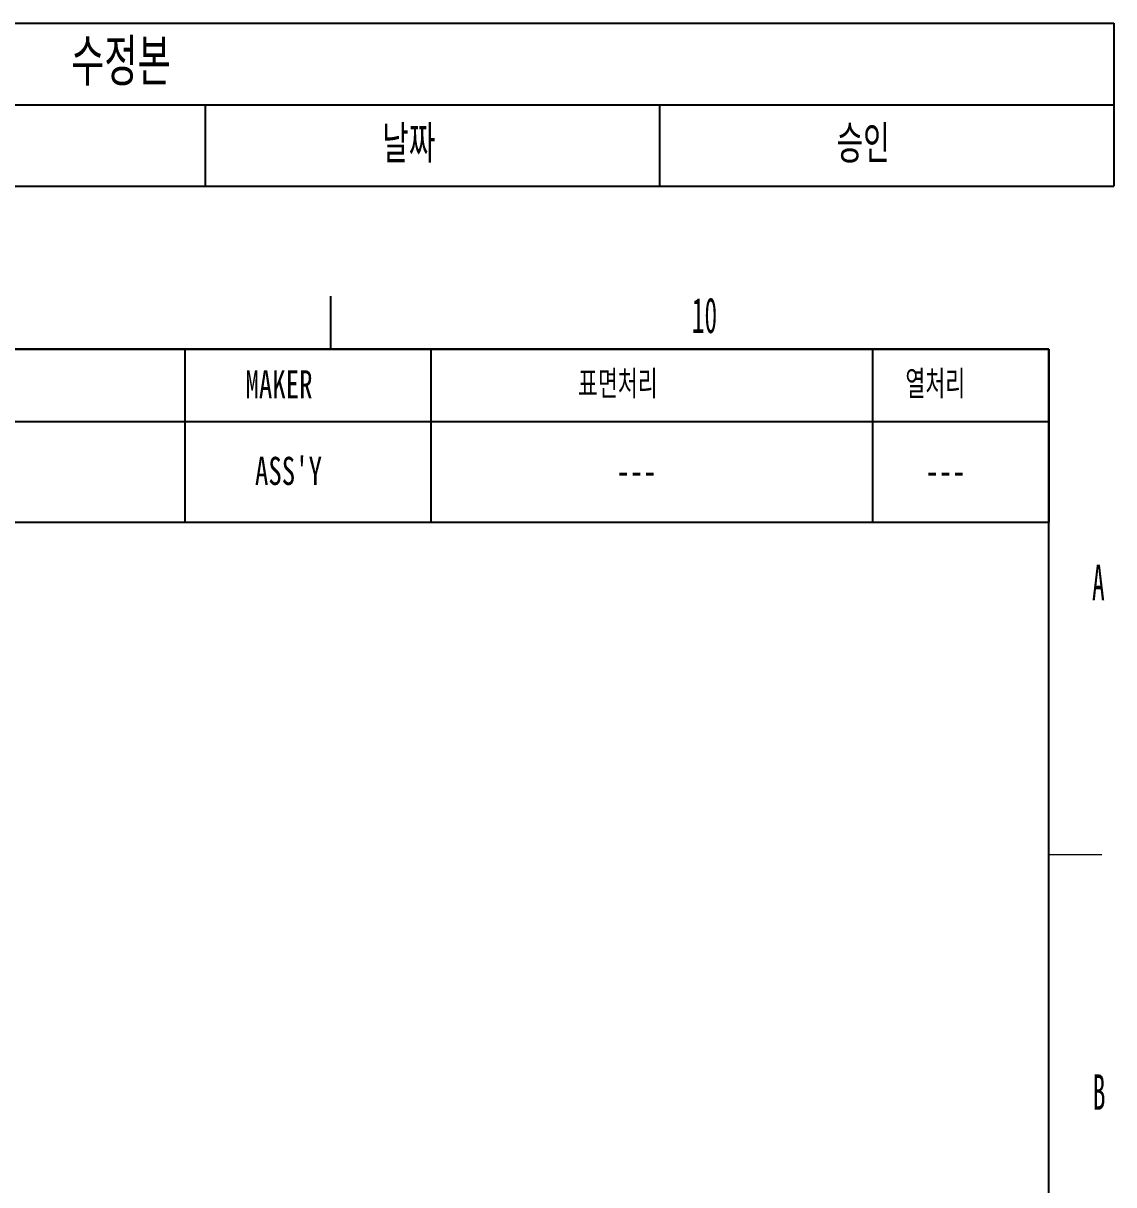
# Model space of a CAD drawing. Header units: millimetres. Extents: x 169 to 14583, y -399 to 10804.
# Drawn here: x 12431 to 14583, y 8511 to 10804 of the extents above; entities that cross this region are included whole.
import ezdxf

# ---------------------------------------------------------------- set-up
doc = ezdxf.new("R2010")
doc.units = ezdxf.units.MM
doc.header["$LTSCALE"] = 35
for name, color, linetype in [('1', 70, 'Continuous'), ('12', 4, 'Continuous'), ('9', 31, 'Continuous')]:
    doc.layers.add(name, color=color, linetype=linetype)
doc.styles.add('SLDTEXTSTYLE18', font='TXT', dxfattribs={"width": 0.7, "bigfont": 'bigfont'})
doc.styles.add('SLDTEXTSTYLE2', font='TXT', dxfattribs={"width": 0.7})
doc.styles.add('SLDTEXTSTYLE5', font='TXT', dxfattribs={"width": 0.525})

# ---------------------------------------------------------------- blocks, each defined once
blk = doc.blocks.new('블록12')
for p, q in [((13037.4, 10265.5), (13037.4, 10160.5)), ((14454.9, 10160.5), (279.9, 10160.5)), ((14454.9, 185.5), (14454.9, 10160.5))]:
    blk.add_line(p, q)
at = {"color": 7, "linetype": 'Continuous', "lineweight": 18}
blk.add_line((14454.9, 9163), (14559.9, 9163), dxfattribs=at)
blk = doc.blocks.new('SW_TABLEANNOTATION_0')
at = {"layer": '9', "color": 0}
for p, q in [((0, 0), (0, -160.9)), ((0, 0), (448.3, 0)), ((448.3, 0), (1951.6, 0)), ((1951.6, 0), (2848.2, 0)), ((2848.2, 0), (3744.9, 0)), ((3744.9, 0), (3744.9, -160.9)), ((0, -160.9), (0, -321.9)), ((0, -160.9), (448.3, -160.9)), ((448.3, -160.9), (448.3, -321.9)), ((448.3, -160.9), (1951.6, -160.9)), ((1951.6, -160.9), (1951.6, -321.9)), ((1951.6, -160.9), (2848.2, -160.9)), ((2848.2, -160.9), (2848.2, -321.9)), ((2848.2, -160.9), (3744.9, -160.9)), ((3744.9, -160.9), (3744.9, -321.9)), ((0, -321.9), (448.3, -321.9)), ((448.3, -321.9), (1951.6, -321.9)), ((1951.6, -321.9), (2848.2, -321.9)), ((2848.2, -321.9), (3744.9, -321.9))]:
    blk.add_line(p, q, dxfattribs=at)
at = {"layer": '9', "color": 0, "attachment_point": 1, "style": 'SLDTEXTSTYLE18'}
for s, insert, char_height in [('수정본', (1687.2, -30.6), 92.6), ('수정본', (76, -201.5), 74.08), ('비고', (1101.2, -201.5), 74.08), ('날짜', (2301.1, -201.5), 74.08), ('승인', (3197.8, -201.5), 74.08)]:
    blk.add_mtext(s, dxfattribs=dict(at, insert=insert, char_height=char_height))
blk = doc.blocks.new('SW_TABLEANNOTATION_1')
at = {"layer": '1', "color": 0}
for p, q in [((3313.5, 0), (4355.6, 0)), ((4355.6, 0), (4355.6, -142.5)), ((4355.6, 0), (4841, 0)), ((4841, 0), (4841, -142.5)), ((4841, 0), (5712.4, 0)), ((5712.4, 0), (5712.4, -142.5)), ((5712.4, 0), (6060.4, 0)), ((6060.4, 0), (6060.4, -142.5)), ((3313.5, -142.5), (4355.6, -142.5)), ((4355.6, -142.5), (4841, -142.5)), ((4355.6, -142.5), (4355.6, -341.6)), ((4841, -142.5), (5712.4, -142.5)), ((4841, -142.5), (4841, -341.6)), ((5712.4, -142.5), (6060.4, -142.5)), ((5712.4, -142.5), (5712.4, -341.6)), ((6060.4, -142.5), (6060.4, -341.6)), ((3313.5, -341.6), (4355.6, -341.6)), ((4355.6, -341.6), (4841, -341.6)), ((4841, -341.6), (5712.4, -341.6)), ((5712.4, -341.6), (6060.4, -341.6))]:
    blk.add_line(p, q, dxfattribs=at)
at = {"layer": '1', "color": 0, "char_height": 55.56, "attachment_point": 1}
for s, insert, style in [('MAKER', (4475.1, -41.5), 'SLDTEXTSTYLE2'), ('표면처리', (5131.2, -41.5), 'SLDTEXTSTYLE18'), ('열처리', (5777.3, -41.5), 'SLDTEXTSTYLE18'), ("ASS'Y", (4493.8, -212.3), 'SLDTEXTSTYLE2'), ('---', (5207.2, -212.3), 'SLDTEXTSTYLE2'), ('---', (5816.9, -212.3), 'SLDTEXTSTYLE2')]:
    blk.add_mtext(s, dxfattribs=dict(at, insert=insert, style=style))

msp = doc.modelspace()

# ---------------------------------------------------------------- block references
at = {"color": 7, "linetype": 'Continuous'}
msp.add_blockref('블록12', (0, 0), dxfattribs=at)
at = {"layer": '1'}
msp.add_blockref('SW_TABLEANNOTATION_1', (8394.516, 10160.529), dxfattribs=at)
at = {"layer": '9'}
msp.add_blockref('SW_TABLEANNOTATION_0', (10838.244, 10804.088), dxfattribs=at)

# ---------------------------------------------------------------- texts
at = {"layer": '12', "attachment_point": 2, "style": 'SLDTEXTSTYLE5'}
for s, insert, char_height in [('10', (13775.399, 10262.618), 70.0007), ('A', (14552.739, 9735.213), 70.001), ('B', (14554.307, 8729.42), 70.001)]:
    msp.add_mtext(s, dxfattribs=dict(at, insert=insert, char_height=char_height))

doc.saveas('drawing.dxf')
